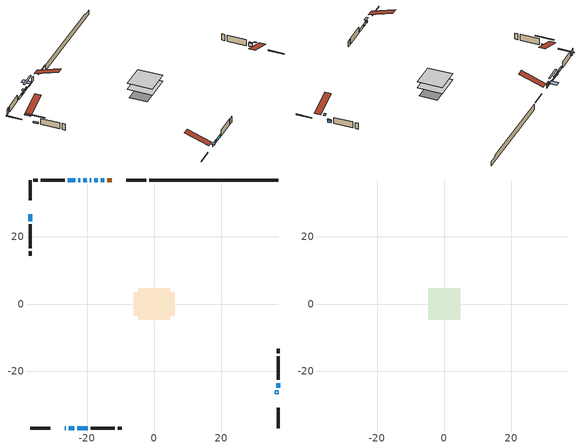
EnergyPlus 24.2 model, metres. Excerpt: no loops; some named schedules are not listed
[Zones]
conditioned space
 floor adiabatic (AdiabaticFloorConstruction): -4.76,-4.76 -4.76,4.76 4.76,4.76 4.76,-4.76 z0.61
 floor foundation (Slab1 construction): -6.17,-3.43 -6.17,3.43 6.17,3.43 6.17,-3.43 z-1.62
 wall outside (RimJoist1 construction): -2.44,36.9 -8.39,36.9 / -36.9,-36.9 -30.94,-36.9 / -36.9,36.9 -36.9,30.94 / 36.9,-36.9 36.9,-30.94 z0.61:0.91
 wall outside (AdiabaticWallConstruction 1): -12.68,36.9 -13.93,36.9 z0.61:2.64
 wall outside (AdiabaticWallConstruction): -26.66,-36.9 -26.35,-36.9 z0.61:1.43; -25.42,-36.9 -23.85,-36.9 / -18.74,36.9 -19.16,36.9 / -22.01,36.9 -22.58,36.9 / -23.51,36.9 -25.74,36.9 / -22.92,-36.9 -19.84,-36.9 z0.61:1.83; -14.86,36.9 -15.87,36.9 / -16.8,36.9 -17.82,36.9 / -36.9,26.65 -36.9,24.62 z0.61:1.17; 36.9,-24.86 36.9,-23.54 z0.61:1.93; -20.09,36.9 -21.08,36.9 z0.61:1.6
 wall outside (Wall1 construction): -26.67,36.9 -33.77,36.9 / -18.92,-36.9 -11.81,-36.9 / -36.9,23.7 -36.9,16.59 / 36.9,-22.61 36.9,-15.51 z0.61:3.05
 wall outside (Wall2 construction): -34.7,36.9 -35.97,36.9 / -10.88,-36.9 -9.62,-36.9 / -36.9,15.66 -36.9,14.4 / 36.9,-14.58 36.9,-13.31 z0.61:3.05
 wall foundation (FoundationWall1 construction): -1.51,36.9,-1.62 -1.51,36.9,0.61 33.06,36.9,0.61 33.06,36.9,0.02 36.9,36.9,0.02 36.9,36.9,-1.62
 window (WindowConstruction 6): -26.65,-36.9 -26.35,-36.9 z0.61:1.42
 window (WindowConstruction 5): -25.42,-36.9 -23.85,-36.9 z0.61:1.83
 window (WindowConstruction 8): -14.86,36.9 -15.87,36.9 z0.61:1.17
 window (WindowConstruction 9): -16.8,36.9 -17.82,36.9 z0.61:1.17
 window (WindowConstruction 10): -36.9,26.65 -36.9,24.62 z0.61:1.17
 window (WindowConstruction 7): -18.74,36.9 -19.16,36.9 z0.61:1.83
 window (WindowConstruction): 36.9,-24.86 36.9,-23.54 z0.61:1.93
 window (WindowConstruction 1): -20.09,36.9 -21.08,36.9 z0.61:1.6
 window (WindowConstruction 2): -22.01,36.9 -22.58,36.9 z0.61:1.83
 window (WindowConstruction 3): -23.51,36.9 -25.74,36.9 z0.61:1.83
 window (WindowConstruction 4): -22.92,-36.9 -19.85,-36.9 z0.61:1.83
 door (Door): -12.68,36.9 -13.93,36.9 z0.61:2.64
 ceiling adiabatic (AdiabaticFloorConstruction): 4.76,-4.76 4.76,4.76 -4.76,4.76 -4.76,-4.76 z0.61
 roof outside (AdiabaticRoofConstruction): 36.9,-25.79,3.05 36.08,-25.79,3.32 36.08,-26.65,3.32 36.9,-26.65,3.05
 skylight (SkylightConstruction): 36.9,-25.79,3.05 36.08,-25.79,3.32 36.08,-26.65,3.32 36.9,-26.65,3.05
attic - vented
 floor to conditioned space (Floor1 construction Reversed): -4.74,-4.74 -4.74,4.74 4.74,4.74 4.74,-4.74 z3.05
 roof outside (Roof1 construction): -11.75,36.9,3.05 -11.75,27.66,6.13 -9.32,27.66,6.13 -9.32,36.9,3.05; -27.58,-36.9,3.05 -27.58,-27.66,6.13 -30.02,-27.66,6.13 -30.02,-36.9,3.05; -36.9,27.58,3.05 -27.66,27.58,6.13 -27.66,30.02,6.13 -36.9,30.02,3.05; 36.9,-27.58,3.05 27.66,-27.58,6.13 27.66,-30.02,6.13 36.9,-30.02,3.05
shading: -25.74,-36.9 -27.26,-36.9 -27.26,-37.66 -25.74,-37.66 z2.03; -16.17,36.9 -14.56,36.9 -14.56,39.95 -16.17,39.95 z1.47; -20.41,36.9 -14.21,36.9 -14.21,37.36 -20.41,37.36 z3.76; -36.9,21.98 -36.9,29.29 -37.31,29.29 -37.31,21.98 z3.81; 36.9,-23.51 36.9,-24.89 37.51,-24.89 37.51,-23.51 z1.96; -21.11,36.9 -20.06,36.9 -20.06,37.66 -21.11,37.66 z1.63
[Building]
Building 1: Terrain=Suburbs
[Site:Location]
Erieau AUT_ON: Latitude {deg}=42.25; Longitude {deg}=-81.9; Time Zone {hr}=-5; Elevation {m}=178; Keep Site Location Information=Yes
[Site:GroundTemperature:Shallow]
5.2292, 3.30147, 3.1471, 4.0619, 7.73432, 11.3896, 14.5586, 16.5661, 16.7366, 15.1039, 12.0157, 8.47254
[Site:WaterMainsTemperature]
Calculation Method=Schedule; Temperature Schedule=mains temperature schedule
[Material] Roughness=Rough; Thermal Absorptance=0.9
Name | Thickness {m} | Conductivity {W/m-K} | Density {kg/m3} | Specific Heat {J/kg-K} | Solar Absorptance | Visible Absorptance
asphalt or fiberglass shingles | 0.00635 | 0.162714 | 1121.4 | 1465.45 | 0.4 | 0.4
asphalt or fiberglass shingles 1 | 0.00635 | 0.162714 | 1121.4 | 1465.45 | 0.7 | 0.7
ceiling loosefill ins | 0.0846667 | 0.0480833 | 16.02 | 1046.75 | 0.7 | 0.7
ceiling stud and cavity | 0.1397 | 0.115483 | 65.682 | 1177.47 | 0.7 | 0.7
concrete 4.0 in. | 0.1016 | 1.803125 | 2242.8 | 837.4 | 0.7 | 0.7
concrete 8.0 in. | 0.2032 | 1.803125 | 2242.8 | 837.4 | 0.7 | 0.7
door material | 0.04445 | 0.0451087 | 512.64 | 1214.23 | 0.7 | 0.7
exterior vertical ins | 0.0241731 | 0.029427 | 32.04 | 1214.23 | 0.7 | 0.7
floor covering | 0.0127 | 0.0433444 | 54.468 | 1339.84 | 0.6 | 0.6
floor rigid ins; roof rigid ins; wall rigid ins 1 | 0.512978 | 0.029427 | 32.04 | 1214.23 | 0.7 | 0.7
floor stud and cavity | 0.1397 | 1.75129 | 37.0049 | 1207.88 | 0.7 | 0.7
furniture material conditioned space 1 | 0.1524 | 0.115458 | 640.8 | 1214.23 | 0.6 | 0.6
gypsum board | 0.0127 | 0.160291 | 801 | 837.4 | 0.6 | 0.6
gypsum board 1 | 0.0127 | 0.160291 | 801 | 837.4 | 0.7 | 0.7
osb sheathing 0.5 in. | 0.0127 | 0.115458 | 512.64 | 1214.23 | 0.7 | 0.7
osb sheathing 0.75 in. | 0.01905 | 0.115458 | 512.64 | 1214.23 | 0.7 | 0.7
osb sheathing 2.0 in. | 0.0508 | 0.115458 | 512.64 | 1214.23 | 0.7 | 0.7
rim joist rigid ins | 0.103632 | 0.029427 | 32.04 | 1214.23 | 0.7 | 0.7
rim joist stud and cavity | 0.0508 | 0.0539676 | 125.044 | 1163.47 | 0.6 | 0.6
roof stud and cavity | 0.18415 | 1.78685 | 37.0049 | 1207.88 | 0.6 | 0.6
wall rigid ins | 0.051816 | 0.029427 | 32.04 | 1214.23 | 0.7 | 0.7
wall stud and cavity | 0.1397 | 0.133343 | 139.0536 | 1170.24 | 0.7 | 0.7
wall stud and cavity 1 | 0.1397 | 0.100811 | 139.0536 | 1170.24 | 0.7 | 0.7
wall stud and cavity 2 | 0.0889 | 0.380278 | 52.3479 | 1209.89 | 0.7 | 0.7
wall stud and cavity 3 | 0.0889 | 0.391764 | 83.0341 | 1211.67 | 0.7 | 0.7
wood siding | 0.0254 | 0.102417 | 544.68 | 1172.36 | 0.5 | 0.5
wood siding 1; wood siding 2; wood siding 3 | 0.0254 | 0.102417 | 544.68 | 1172.36 | 0.7 | 0.7
[WindowMaterial:SimpleGlazingSystem]
Name | U-Factor {W/m2-K} | Solar Heat Gain Coefficient
SkylightMaterial | 2.37474 | 0.648
WindowMaterial | 2.03102 | 0.54
WindowMaterial 1 | 2.035563 | 0.53
WindowMaterial 2 | 2.14969 | 0.46
WindowMaterial 3 | 2.0543 | 0.52
WindowMaterial 4 | 2.19 | 0.65
WindowMaterial 5 | 2.01683 | 0.55
WindowMaterial 6 | 2.239971 | 0.31
WindowMaterial 7 | 2.200225 | 0.42
WindowMaterial 8 | 2.183191 | 0.43
[Construction]
AdiabaticFloorConstruction: floor stud and cavity, floor rigid ins, osb sheathing 0.75 in., floor covering
AdiabaticRoofConstruction: asphalt or fiberglass shingles 1, roof rigid ins, osb sheathing 0.75 in., roof stud and cavity
AdiabaticWallConstruction: wood siding 2, wall rigid ins 1, wall stud and cavity 2, gypsum board
AdiabaticWallConstruction 1: wood siding 3, wall rigid ins 1, wall stud and cavity 2, gypsum board
Door: door material
Floor1 construction Reversed: gypsum board, ceiling stud and cavity, ceiling loosefill ins
FoundationWall1 construction: concrete 8.0 in., gypsum board 1
furniture construction conditioned space 1: furniture material conditioned space 1
PartitionWallConstruction: gypsum board, wall stud and cavity 3, gypsum board
RimJoist1 construction: wood siding 1, rim joist rigid ins, osb sheathing 2.0 in., rim joist stud and cavity
Roof1 construction: asphalt or fiberglass shingles
SkylightConstruction: SkylightMaterial
Slab1 construction: concrete 4.0 in.
Wall1 construction: wood siding, wall rigid ins, osb sheathing 0.5 in., wall stud and cavity, gypsum board
Wall2 construction: wood siding, osb sheathing 0.5 in., wall stud and cavity 1, gypsum board
WindowConstruction: WindowMaterial
WindowConstruction 1: WindowMaterial 1
WindowConstruction 10; WindowConstruction 8; WindowConstruction 9: WindowMaterial 8
WindowConstruction 2: WindowMaterial 2
WindowConstruction 3: WindowMaterial 3
WindowConstruction 4: WindowMaterial 4
WindowConstruction 5: WindowMaterial 5
WindowConstruction 6: WindowMaterial 6
WindowConstruction 7: WindowMaterial 7
[Zone] Multiplier=1; Part of Total Floor Area=Yes
Name | Volume {m3}
attic - vented | 45.4583
conditioned space | 429.6
[Space]
Name | Zone | Volume {m3}
attic - vented 1 | attic - vented | 45.4583
conditioned space 1 | conditioned space | 429.6
[ZoneInfiltration:EffectiveLeakageArea]
infil attic - vented 1: Zone or Space=attic - vented 1; Schedule=Always On Discrete; Effective Air Leakage Area {cm2}=4313.61; Stack Coefficient=0.000214069; Wind Coefficient=9.88547e-06
[ZoneMixing]
whole house fan mix: Zone or Space=attic - vented; Schedule=Always On Continuous; Design Flow Rate Calculation Method=Flow/Zone; Design Flow Rate {m3/s}=0; Source Zone or Space=conditioned space
[SurfaceProperty:ExposedFoundationPerimeter]
Slab1: Exposed Perimeter Calculation Method=TotalExposedPerimeter; Total Exposed Perimeter {m}=38.406
[InternalMass] Zone or ZoneList=conditioned space; Space or SpaceList=conditioned space 1
Name | Construction | Surface Area {m2}
furniture mass conditioned space 1 | furniture construction conditioned space 1 | 70.1199
partition wall mass | PartitionWallConstruction | 175.3
[Lights]
interior lighting: Zone or ZoneList or Space or SpaceList=conditioned space 1; Schedule=interior lighting schedule; Design Level Calculation Method=LightingLevel; Lighting Level {W}=343.2; Return Air Fraction=0; Fraction Radiant=0.6; Fraction Visible=0.2; Fraction Replaceable=1
[People]
occupants: Zone or ZoneList or Space or SpaceList=conditioned space 1; Number of People Schedule=occupants schedule; Number of People Calculation Method=People; Number of People=3; Fraction Radiant=0.314171; Sensible Heat Fraction=0.56303; Activity Level Schedule=occupants activity schedule; Carbon Dioxide Generation Rate {m3/s-W}=0; Enable ASHRAE 55 Comfort Warnings=No; Mean Radiant Temperature Calculation Type=EnclosureAveraged
[ElectricEquipment] Zone or ZoneList or Space or SpaceList=conditioned space 1; Design Level Calculation Method=EquipmentLevel
Name | Schedule | Design Level {W} | Fraction Latent | Fraction Radiant | Fraction Lost
clothes dryer | clothes dryer schedule | 140.772 | 0.015 | 0.081 | 0.85
clothes washer | clothes washer schedule | 32.1985 | 0.03 | 0.162 | 0.7
cooking range | cooking range schedule | 215.147 | 0.08 | 0.432 | 0.2
dishwasher | dishwasher schedule | 66.8632 | 0.3 | 0.18 | 0.4
fridge | fridge schedule | 72.9452 | 0 | 0.6 | 0
mech vent bath fan 0 | mech vent bath fan 0 schedule | 50.2 | 0 | 0 | 1
mech vent bath fan 1 | mech vent bath fan 1 schedule | 50.2 | 0 | 0 | 1
mech vent house fan | mech vent house fan schedule | 0 | 0 | 0 | 1
mech vent house fan cfis | mech vent house fan cfis schedule | 0 | 0 | 0 | 0
mech vent range fan 0 | mech vent range fan 0 schedule | 57 | 0 | 0 | 1
misc plug loads | misc plug loads schedule | 494.7 | 0.045 | 0.513 | 0.1
whole house fan | Always On Discrete | 0 | 0 | 0 | 1
[OtherEquipment] Zone or ZoneList or Space or SpaceList=conditioned space 1; Design Level Calculation Method=EquipmentLevel
Name | Fuel Type | Schedule | Design Level {W} | Fraction Latent | Fraction Radiant | Fraction Lost
clothes dryer 1 | Electricity | clothes dryer schedule | 0 | 0.015 | 0.081 | 0.85
cooking range 1 | Electricity | cooking range schedule | 0 | 0.08 | 0.432 | 0.2
general water use latent | None | general water use schedule | 62.594 | 1 | 0 | 0
general water use sensible | None | general water use schedule | -61.6891 | 0 | 0.6 | 0
mech vent house fan latent load | None | Always On Discrete | 0 | 1 | 0 | 0
mech vent house fan sensible load | None | Always On Discrete | 0 | 0 | 0 | 0
water heater energy adjustment1 | NaturalGas | Always On Discrete | 0.01 | 0 | 0 | 1
[ZoneInfiltration:DesignFlowRate] Zone or ZoneList or Space or SpaceList=conditioned space 1; Schedule=Always On Discrete; Design Flow Rate Calculation Method=Flow/Zone; Design Flow Rate {m3/s}=0
infil flow; natural vent flow; whole house fan flow
[AvailabilityManager:Scheduled]
central ac and furnace airloop Availability Manager: Schedule=Always On Discrete
[Foundation:Kiva]
Foundation Kiva 1: Initial Indoor Air Temperature {C}=18; Wall Height Above Grade {m}=0.609996; Wall Depth Below Slab {m}=0.2032; Custom Block Material Name 1=exterior vertical ins; Custom Block Depth 1 {m}=2.23001; Custom Block X Position 1 {m}=0.2159; Custom Block Z Position 1 {m}=0
[Foundation:Kiva:Settings]
Soil Conductivity {W/m-K}=0.849921; Soil Density {kg/m3}=1842.3; Soil Specific Heat {J/kg-K}=418.7; Ground Solar Absorptivity=0.9; Ground Thermal Absorptivity=0.9; Ground Surface Roughness {m}=0.03; Far-Field Width {m}=40; Deep-Ground Boundary Condition=ZeroFlux; Deep-Ground Depth {m}=40; Minimum Cell Dimension {m}=0.2; Maximum Cell Growth Coefficient=3; Simulation Timestep=Timestep
[Exterior:Lights]
exterior lighting: Schedule=exterior lighting schedule; Design Level {W}=75.6
[EnergyManagementSystem:GlobalVariable]
central_ac_and_furnace_airloop_Fan_RTF
infil_program_Qfan
infil_program_Qinf
natural_vent_program_Qnv
natural_vent_program_Qwhf
[EnergyManagementSystem:Sensor]
Name | Output:Variable or Output:Meter Index Key | Output:Variable or Output:Meter
airflow_gain | infil flow | Infiltration Sensible Heat Gain Energy
airflow_gain_1 | natural vent flow | Infiltration Sensible Heat Gain Energy
airflow_gain_2 | whole house fan flow | Infiltration Sensible Heat Gain Energy
airflow_loss | infil flow | Infiltration Sensible Heat Loss Energy
airflow_loss_1 | natural vent flow | Infiltration Sensible Heat Loss Energy
airflow_loss_2 | whole house fan flow | Infiltration Sensible Heat Loss Energy
clg_load_cond |  | Cooling:EnergyTransfer:Zone:CONDITIONED SPACE
clg_sp_s; clg_sp_s_1 | cooling setpoint | Schedule Value
clothes_dryer_exhaust_0_sch_s | clothes dryer exhaust 0 schedule | Schedule Value
cool_season | cooling season schedule | Schedule Value
htg_load_cond |  | Heating:EnergyTransfer:Zone:CONDITIONED SPACE
htg_sp_s; htg_sp_s_1 | heating setpoint | Schedule Value
ig_ee_conv | clothes dryer | Electric Equipment Convective Heating Energy
ig_ee_conv_2 | cooking range | Electric Equipment Convective Heating Energy
ig_ee_conv_4 | fridge | Electric Equipment Convective Heating Energy
ig_ee_conv_5 | misc plug loads | Electric Equipment Convective Heating Energy
ig_ee_conv_6 | whole house fan | Electric Equipment Convective Heating Energy
ig_ee_rad | clothes dryer | Electric Equipment Radiant Heating Energy
ig_ee_rad_2 | cooking range | Electric Equipment Radiant Heating Energy
ig_ee_rad_4 | fridge | Electric Equipment Radiant Heating Energy
ig_ee_rad_5 | misc plug loads | Electric Equipment Radiant Heating Energy
ig_ee_rad_6 | whole house fan | Electric Equipment Radiant Heating Energy
ig_lgt_conv | interior lighting | Lights Convective Heating Energy
ig_lgt_rad | interior lighting | Lights Radiant Heating Energy
ig_lgt_vis | interior lighting | Lights Visible Radiation Heating Energy
ig_oe_conv | clothes dryer 1 | Other Equipment Convective Heating Energy
ig_oe_conv_1 | cooking range 1 | Other Equipment Convective Heating Energy
ig_oe_conv_2 | general water use latent | Other Equipment Convective Heating Energy
ig_oe_conv_3 | general water use sensible | Other Equipment Convective Heating Energy
ig_oe_conv_4 | water heater energy adjustment1 | Other Equipment Convective Heating Energy
ig_oe_rad | clothes dryer 1 | Other Equipment Radiant Heating Energy
ig_oe_rad_1 | cooking range 1 | Other Equipment Radiant Heating Energy
ig_oe_rad_2 | general water use latent | Other Equipment Radiant Heating Energy
ig_oe_rad_3 | general water use sensible | Other Equipment Radiant Heating Energy
ig_oe_rad_4 | water heater energy adjustment1 | Other Equipment Radiant Heating Energy
ig_ppl_conv | occupants | People Convective Heating Energy
ig_ppl_rad | occupants | People Radiant Heating Energy
im_conv | furniture mass conditioned space 1 | Surface Inside Face Convection Heat Gain Energy
im_conv_1 | partition wall mass | Surface Inside Face Convection Heat Gain Energy
im_ig | furniture mass conditioned space 1 | Surface Inside Face Internal Gains Radiation Heat Gain Energy
im_ig_1 | partition wall mass | Surface Inside Face Internal Gains Radiation Heat Gain Energy
im_lgt | furniture mass conditioned space 1 | Surface Inside Face Lights Radiation Heat Gain Energy
im_lgt_1 | partition wall mass | Surface Inside Face Lights Radiation Heat Gain Energy
im_sol | furniture mass conditioned space 1 | Surface Inside Face Solar Radiation Heat Gain Energy
im_sol_1 | partition wall mass | Surface Inside Face Solar Radiation Heat Gain Energy
im_surf | furniture mass conditioned space 1 | Surface Inside Face Net Surface Thermal Radiation Heat Gain Energy
im_surf_1 | partition wall mass | Surface Inside Face Net Surface Thermal Radiation Heat Gain Energy
mech_vent_bath_fan_0_sch_s | mech vent bath fan 0 schedule | Schedule Value
mech_vent_bath_fan_1_sch_s | mech vent bath fan 1 schedule | Schedule Value
mech_vent_range_fan_0_sch_s | mech vent range fan 0 schedule | Schedule Value
mv_conv | mech vent bath fan 0 | Electric Equipment Convective Heating Energy
mv_conv_1 | mech vent bath fan 1 | Electric Equipment Convective Heating Energy
mv_conv_2 | mech vent house fan | Electric Equipment Convective Heating Energy
mv_conv_3 | mech vent house fan cfis | Electric Equipment Convective Heating Energy
mv_conv_4 | mech vent range fan 0 | Electric Equipment Convective Heating Energy
mv_conv_5 | mech vent house fan latent load | Other Equipment Convective Heating Energy
mv_conv_6 | mech vent house fan sensible load | Other Equipment Convective Heating Energy
mv_rad | mech vent bath fan 0 | Electric Equipment Radiant Heating Energy
mv_rad_1 | mech vent bath fan 1 | Electric Equipment Radiant Heating Energy
mv_rad_2 | mech vent house fan | Electric Equipment Radiant Heating Energy
mv_rad_3 | mech vent house fan cfis | Electric Equipment Radiant Heating Energy
mv_rad_4 | mech vent range fan 0 | Electric Equipment Radiant Heating Energy
mv_rad_5 | mech vent house fan latent load | Other Equipment Radiant Heating Energy
mv_rad_6 | mech vent house fan sensible load | Other Equipment Radiant Heating Energy
natural_vent_s | natural vent schedule | Schedule Value
out_pb_s |  | Site Outdoor Air Barometric Pressure
out_wt_s |  | Site Outdoor Air Humidity Ratio
site_vw_s |  | Site Wind Speed
ss_back_out | Window1 | Surface Window Shortwave from Zone Back Out Window Heat Transfer Rate
ss_back_out_1 | Window10 | Surface Window Shortwave from Zone Back Out Window Heat Transfer Rate
ss_back_out_10 | Window7 | Surface Window Shortwave from Zone Back Out Window Heat Transfer Rate
ss_back_out_11 | Window9 | Surface Window Shortwave from Zone Back Out Window Heat Transfer Rate
ss_back_out_2 | Window11 | Surface Window Shortwave from Zone Back Out Window Heat Transfer Rate
ss_back_out_3 | Window12 | Surface Window Shortwave from Zone Back Out Window Heat Transfer Rate
ss_back_out_4 | Window13 | Surface Window Shortwave from Zone Back Out Window Heat Transfer Rate
ss_back_out_5 | Window14 | Surface Window Shortwave from Zone Back Out Window Heat Transfer Rate
ss_back_out_6 | Window3 | Surface Window Shortwave from Zone Back Out Window Heat Transfer Rate
ss_back_out_7 | Window4 | Surface Window Shortwave from Zone Back Out Window Heat Transfer Rate
ss_back_out_8 | Window5 | Surface Window Shortwave from Zone Back Out Window Heat Transfer Rate
ss_back_out_9 | Window6 | Surface Window Shortwave from Zone Back Out Window Heat Transfer Rate
ss_conv | Door1 | Surface Inside Face Convection Heat Gain Energy
ss_conv_1 | Window1 | Surface Inside Face Convection Heat Gain Energy
ss_conv_10 | Window6 | Surface Inside Face Convection Heat Gain Energy
ss_conv_11 | Window7 | Surface Inside Face Convection Heat Gain Energy
ss_conv_12 | Window9 | Surface Inside Face Convection Heat Gain Energy
ss_conv_2 | Window10 | Surface Inside Face Convection Heat Gain Energy
ss_conv_3 | Window11 | Surface Inside Face Convection Heat Gain Energy
ss_conv_4 | Window12 | Surface Inside Face Convection Heat Gain Energy
ss_conv_5 | Window13 | Surface Inside Face Convection Heat Gain Energy
ss_conv_6 | Window14 | Surface Inside Face Convection Heat Gain Energy
ss_conv_7 | Window3 | Surface Inside Face Convection Heat Gain Energy
ss_conv_8 | Window4 | Surface Inside Face Convection Heat Gain Energy
ss_conv_9 | Window5 | Surface Inside Face Convection Heat Gain Energy
ss_ig | Door1 | Surface Inside Face Internal Gains Radiation Heat Gain Energy
ss_ig_1 | Window1 | Surface Inside Face Internal Gains Radiation Heat Gain Energy
ss_ig_10 | Window6 | Surface Inside Face Internal Gains Radiation Heat Gain Energy
ss_ig_11 | Window7 | Surface Inside Face Internal Gains Radiation Heat Gain Energy
ss_ig_12 | Window9 | Surface Inside Face Internal Gains Radiation Heat Gain Energy
ss_ig_2 | Window10 | Surface Inside Face Internal Gains Radiation Heat Gain Energy
ss_ig_3 | Window11 | Surface Inside Face Internal Gains Radiation Heat Gain Energy
ss_ig_4 | Window12 | Surface Inside Face Internal Gains Radiation Heat Gain Energy
ss_ig_5 | Window13 | Surface Inside Face Internal Gains Radiation Heat Gain Energy
ss_ig_6 | Window14 | Surface Inside Face Internal Gains Radiation Heat Gain Energy
ss_ig_7 | Window3 | Surface Inside Face Internal Gains Radiation Heat Gain Energy
ss_ig_8 | Window4 | Surface Inside Face Internal Gains Radiation Heat Gain Energy
ss_ig_9 | Window5 | Surface Inside Face Internal Gains Radiation Heat Gain Energy
ss_lgt | Door1 | Surface Inside Face Lights Radiation Heat Gain Energy
ss_sol | Door1 | Surface Inside Face Solar Radiation Heat Gain Energy
ss_surf | Door1 | Surface Inside Face Net Surface Thermal Radiation Heat Gain Energy
ss_surf_1 | Window1 | Surface Inside Face Net Surface Thermal Radiation Heat Gain Energy
ss_surf_10 | Window6 | Surface Inside Face Net Surface Thermal Radiation Heat Gain Energy
ss_surf_11 | Window7 | Surface Inside Face Net Surface Thermal Radiation Heat Gain Energy
ss_surf_12 | Window9 | Surface Inside Face Net Surface Thermal Radiation Heat Gain Energy
ss_surf_2 | Window10 | Surface Inside Face Net Surface Thermal Radiation Heat Gain Energy
ss_surf_3 | Window11 | Surface Inside Face Net Surface Thermal Radiation Heat Gain Energy
ss_surf_4 | Window12 | Surface Inside Face Net Surface Thermal Radiation Heat Gain Energy
ss_surf_5 | Window13 | Surface Inside Face Net Surface Thermal Radiation Heat Gain Energy
ss_surf_6 | Window14 | Surface Inside Face Net Surface Thermal Radiation Heat Gain Energy
ss_surf_7 | Window3 | Surface Inside Face Net Surface Thermal Radiation Heat Gain Energy
ss_surf_8 | Window4 | Surface Inside Face Net Surface Thermal Radiation Heat Gain Energy
ss_surf_9 | Window5 | Surface Inside Face Net Surface Thermal Radiation Heat Gain Energy
ss_trans_in | Window1 | Surface Window Transmitted Solar Radiation Rate
ss_trans_in_1 | Window10 | Surface Window Transmitted Solar Radiation Rate
ss_trans_in_10 | Window7 | Surface Window Transmitted Solar Radiation Rate
ss_trans_in_11 | Window9 | Surface Window Transmitted Solar Radiation Rate
ss_trans_in_2 | Window11 | Surface Window Transmitted Solar Radiation Rate
ss_trans_in_3 | Window12 | Surface Window Transmitted Solar Radiation Rate
ss_trans_in_4 | Window13 | Surface Window Transmitted Solar Radiation Rate
ss_trans_in_5 | Window14 | Surface Window Transmitted Solar Radiation Rate
ss_trans_in_6 | Window3 | Surface Window Transmitted Solar Radiation Rate
ss_trans_in_7 | Window4 | Surface Window Transmitted Solar Radiation Rate
ss_trans_in_8 | Window5 | Surface Window Transmitted Solar Radiation Rate
ss_trans_in_9 | Window6 | Surface Window Transmitted Solar Radiation Rate
ss_trans_out | Window1 | Surface Inside Face Initial Transmitted Diffuse Transmitted Out Window Solar Radiation Rate
ss_trans_out_1 | Window10 | Surface Inside Face Initial Transmitted Diffuse Transmitted Out Window Solar Radiation Rate
ss_trans_out_10 | Window7 | Surface Inside Face Initial Transmitted Diffuse Transmitted Out Window Solar Radiation Rate
ss_trans_out_11 | Window9 | Surface Inside Face Initial Transmitted Diffuse Transmitted Out Window Solar Radiation Rate
ss_trans_out_2 | Window11 | Surface Inside Face Initial Transmitted Diffuse Transmitted Out Window Solar Radiation Rate
ss_trans_out_3 | Window12 | Surface Inside Face Initial Transmitted Diffuse Transmitted Out Window Solar Radiation Rate
ss_trans_out_4 | Window13 | Surface Inside Face Initial Transmitted Diffuse Transmitted Out Window Solar Radiation Rate
ss_trans_out_5 | Window14 | Surface Inside Face Initial Transmitted Diffuse Transmitted Out Window Solar Radiation Rate
ss_trans_out_6 | Window3 | Surface Inside Face Initial Transmitted Diffuse Transmitted Out Window Solar Radiation Rate
ss_trans_out_7 | Window4 | Surface Inside Face Initial Transmitted Diffuse Transmitted Out Window Solar Radiation Rate
ss_trans_out_8 | Window5 | Surface Inside Face Initial Transmitted Diffuse Transmitted Out Window Solar Radiation Rate
ss_trans_out_9 | Window6 | Surface Inside Face Initial Transmitted Diffuse Transmitted Out Window Solar Radiation Rate
s_conv | Floor1 | Surface Inside Face Convection Heat Gain Energy
s_conv_1 | FoundationWall1 | Surface Inside Face Convection Heat Gain Energy
s_conv_10 | Wall1:180 | Surface Inside Face Convection Heat Gain Energy
s_conv_11 | Wall1:270 | Surface Inside Face Convection Heat Gain Energy
s_conv_12 | Wall1:90 | Surface Inside Face Convection Heat Gain Energy
s_conv_13 | Wall2:0 | Surface Inside Face Convection Heat Gain Energy
s_conv_14 | Wall2:180 | Surface Inside Face Convection Heat Gain Energy
s_conv_15 | Wall2:270 | Surface Inside Face Convection Heat Gain Energy
s_conv_16 | Wall2:90 | Surface Inside Face Convection Heat Gain Energy
s_conv_2 | inferred conditioned ceiling | Surface Inside Face Convection Heat Gain Energy
s_conv_3 | inferred conditioned floor | Surface Inside Face Convection Heat Gain Energy
s_conv_4 | RimJoist1:0 | Surface Inside Face Convection Heat Gain Energy
s_conv_5 | RimJoist1:180 | Surface Inside Face Convection Heat Gain Energy
s_conv_6 | RimJoist1:270 | Surface Inside Face Convection Heat Gain Energy
s_conv_7 | RimJoist1:90 | Surface Inside Face Convection Heat Gain Energy
s_conv_8 | Slab1 | Surface Inside Face Convection Heat Gain Energy
